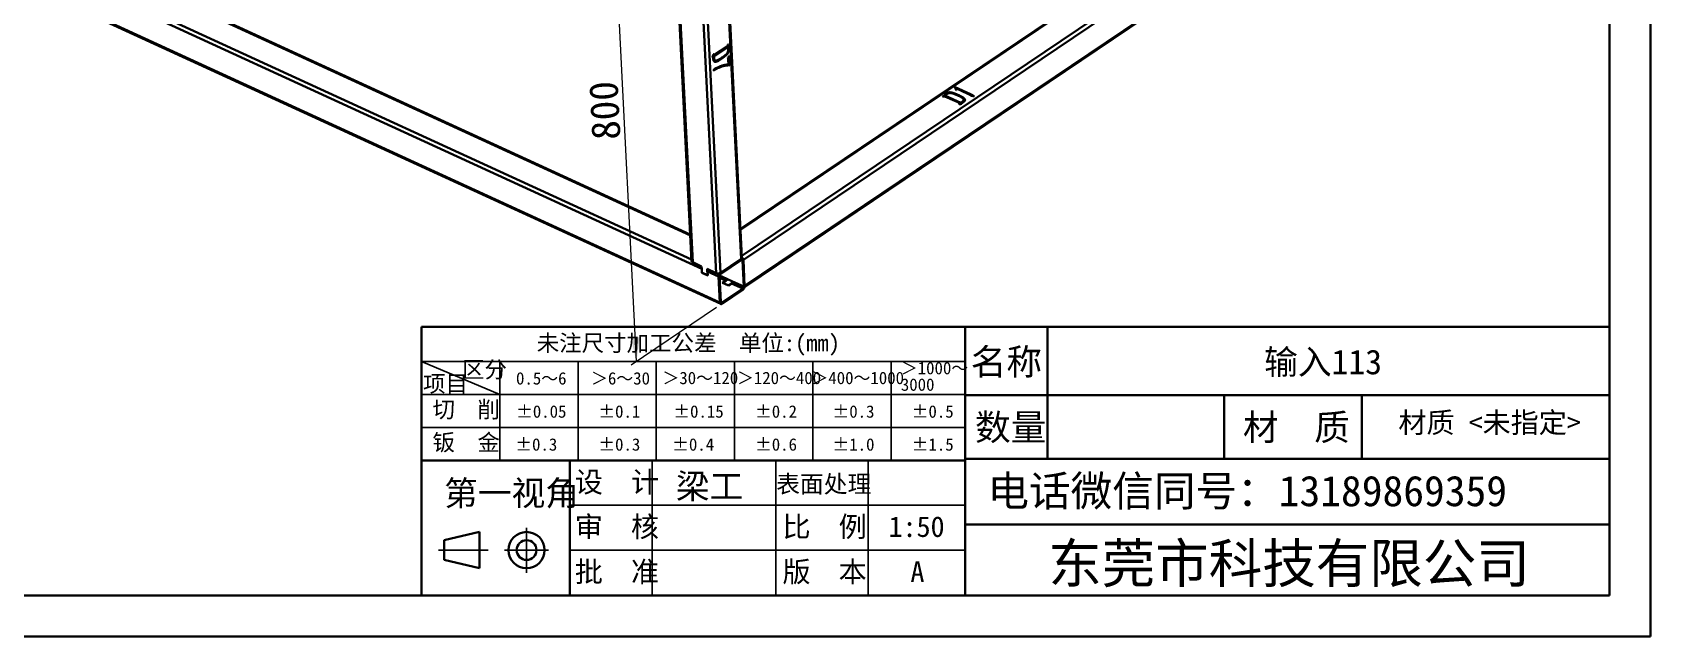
# Model space of a CAD drawing. Header units: millimetres. Extents: x 0 to 14850, y 0 to 10502.
# Drawn here: x 5028 to 14850, y 0 to 3668 of the extents above; entities that cross this region are included whole.
import ezdxf

# ---------------------------------------------------------------- set-up
doc = ezdxf.new("R2010")
doc.units = ezdxf.units.MM
doc.header["$LTSCALE"] = 50
doc.linetypes.add('CENTERX2', pattern=[20.32, 12.7, -2.54, 2.54, -2.54])
doc.layers.add('粗实线', color=7, linetype='Continuous', lineweight=35)
doc.layers.add('迈迪拼图', color=7, linetype='Continuous', lineweight=0)
doc.layers.add('细实线', color=7, linetype='Continuous')
doc.styles.add('SLDTEXTSTYLE0', font='SIMSUN.TTC', dxfattribs={"bigfont": 'bigfont'})
doc.styles.add('SLDTEXTSTYLE1', font='SIMSUN.TTC', dxfattribs={"bigfont": 'bigfont'})
doc.styles.add('SLDTEXTSTYLE2', font='SIMSUN.TTC')
doc.styles.add('SLDTEXTSTYLE3', font='SIMSUN.TTC', dxfattribs={"bigfont": 'bigfont'})
doc.styles.add('SLDTEXTSTYLE4', font='SIMSUN.TTC')
doc.dimstyles.new('SLDDIMSTYLE0', dxfattribs={"dimtxt": 175, "dimasz": 175, "dimexe": 0, "dimexo": 0.0625, "dimgap": 43.75, "dimtad": 2, "dimlfac": 0.22, "dimrnd": 1e-09, "dimzin": 12, "dimdsep": 46, "dimtxsty": 'SLDTEXTSTYLE4', "dimsah": 1, "dimcen": 0.09, "dimadec": 0, "dimazin": 3, "dimtfac": 1, "dimtdec": 3, "dimtofl": 0, "dimtmove": 0, "dimatfit": 3, "dimfxl": 0, "dimfrac": 2, "dimtolj": 1, "dimtzin": 12, "dimarcsym": 0})

# ---------------------------------------------------------------- blocks, each defined once
blk = doc.blocks.new('块1')
at = {"layer": '粗实线'}
for p, q in [((35.8, 198.5), (249.5, 247.9)), ((35.8, 198.5), (35.8, 77.9)), ((249.5, 247.9), (249.5, 28.5)), ((35.8, 77.9), (249.5, 28.5))]:
    blk.add_line(p, q, dxfattribs=at)
for radius in [109.7, 60.3]:
    blk.add_circle((535.5, 138.2), radius, dxfattribs=at)
at = {"layer": '细实线', "linetype": 'CENTERX2'}
for p, q in [((535.5, 0), (535.5, 272.9)), ((0, 138.2), (302.6, 138.2)), ((669.3, 138.2), (400.8, 138.2))]:
    blk.add_line(p, q, dxfattribs=at)
blk = doc.blocks.new('SW_NOTE_0_1')
at = {"layer": '细实线', "color": 0, "char_height": 75, "attachment_point": 1}
for s, insert, style in [('＞1000～', (0, 87.3), 'SLDTEXTSTYLE0'), ('3000', (0, -12.7), 'SLDTEXTSTYLE2')]:
    blk.add_mtext(s, dxfattribs=dict(at, insert=insert, style=style))
blk = doc.blocks.new('_D_1')
at = {"layer": '迈迪拼图'}
for p, q in [((9029.1, 5004.5), (8509.5, 4654.2)), ((8694.4, 1670.4), (8542.5, 4676.4)), ((9181, 1998.5), (8661.4, 1648.2))]:
    blk.add_line(p, q, dxfattribs=at)
for points in [[(8542.5, 4676.4), (8522.9, 4530.4), (8576.7, 4533.1)], [(8694.4, 1670.4), (8714, 1816.5), (8660.2, 1813.7)]]:
    blk.add_solid(points, dxfattribs=at)
at = {"layer": '迈迪拼图', "insert": (8422.8, 3010.6), "char_height": 175, "attachment_point": 1, "rotation": 92.89242, "style": 'SLDTEXTSTYLE4'}
blk.add_mtext('800', dxfattribs=at)

msp = doc.modelspace()

# ---------------------------------------------------------------- linework, layer by layer
at = {"color": 7, "linetype": 'Continuous', "lineweight": 35}
for p, q in [((2379.037, 5162.595), (9201.205, 2027.636)), ((2383.438, 5154.159), (9205.606, 2019.2)), ((9330.392, 2293.458), (9197.498, 4923.711)), ((9334.907, 2300.645), (9202.154, 4928.102)), ((8896.502, 4910.006), (9029.396, 2279.753)), ((8902.668, 4902.839), (9035.562, 2272.586)), ((9178.828, 2206.752), (9045.933, 4837.004)), ((9071.571, 4838.819), (9204.465, 2208.566)), ((9021.257, 2440.842), (4899.592, 4334.851)), ((9090.217, 2232.789), (4691.283, 4254.211)), ((11874.514, 4192.79), (9326.106, 2474.835)), ((12041.587, 4105.61), (9343.145, 2286.513)), ((9350.349, 2121.719), (12046.08, 3938.989)), ((9351.118, 2128.697), (12049.561, 3947.795)), ((9164.417, 3528.721), (9245.089, 3583.104)), ((9246.093, 3578.581), (9164.645, 3523.675)), ((9246.434, 3578.424), (9164.986, 3523.518)), ((9246.034, 3586.342), (9248.163, 3591.354)), ((9246.093, 3578.581), (9246.434, 3578.424)), ((9247.85, 3575.596), (9246.434, 3578.424)), ((9251.171, 3594.773), (9250.868, 3590.963)), ((9250.868, 3590.963), (9251.072, 3586.933)), ((9250.868, 3590.963), (9251.209, 3590.806)), ((9251.072, 3586.933), (9251.413, 3586.776)), ((9251.171, 3594.773), (9251.512, 3594.616)), ((9251.512, 3594.616), (9251.209, 3590.806)), ((9251.209, 3590.806), (9251.413, 3586.776)), ((9251.717, 3583.968), (9252.219, 3580.109)), ((9251.717, 3583.968), (9252.058, 3583.812)), ((9252.058, 3583.812), (9252.56, 3579.953)), ((9252.219, 3580.109), (9254.276, 3573.93)), ((9252.219, 3580.109), (9252.56, 3579.953)), ((9252.56, 3579.953), (9254.617, 3573.773)), ((9254.276, 3573.93), (9254.617, 3573.773)), ((9255.64, 3566.071), (9255.981, 3565.914)), ((9159.99, 3508.977), (9158.786, 3516.944)), ((9159.609, 3434.828), (9170.222, 3448.366)), ((9159.901, 3529.873), (9161.768, 3533.526)), ((9166.566, 3438.515), (9160.102, 3434.158)), ((9166.907, 3438.358), (9160.293, 3433.899)), ((9163.784, 3534.651), (9164.076, 3528.877)), ((9163.784, 3534.651), (9164.125, 3534.494)), ((9164.076, 3528.877), (9164.417, 3528.721)), ((9164.125, 3534.494), (9164.417, 3528.721)), ((9164.645, 3523.675), (9164.986, 3523.518)), ((9164.947, 3517.701), (9166.152, 3509.734)), ((9164.947, 3517.701), (9165.288, 3517.544)), ((9165.288, 3517.544), (9166.493, 3509.578)), ((9166.152, 3509.734), (9166.493, 3509.578)), ((9166.566, 3438.515), (9166.907, 3438.358)), ((9172.565, 3449.148), (9176.953, 3450.51)), ((9203.717, 3503.314), (9204.058, 3503.157)), ((9229.432, 3470.547), (9243.49, 3472.842)), ((9243.49, 3472.842), (9252.642, 3474.223)), ((9250.253, 3508.909), (9249.539, 3510.437)), ((9251.511, 3496.604), (9250.747, 3505.665)), ((9251.334, 3468.319), (9251.675, 3468.162)), ((9251.67, 3515.864), (9255.162, 3522.386)), ((9255.307, 3465.823), (9251.675, 3468.162)), ((9262.419, 3477.961), (9254.994, 3466.024)), ((9262.811, 3477.886), (9255.307, 3465.823)), ((9256.052, 3523.373), (9255.928, 3519.298)), ((9255.928, 3519.298), (9255.972, 3512.353)), ((9255.928, 3519.298), (9256.269, 3519.142)), ((9255.953, 3523.536), (9256.052, 3523.373)), ((9255.972, 3512.353), (9256.313, 3512.196)), ((9256.052, 3523.373), (9256.393, 3523.216)), ((9256.393, 3523.216), (9256.269, 3519.142)), ((9256.269, 3519.142), (9256.313, 3512.196)), ((9256.472, 3495.931), (9257.659, 3478.967)), ((9256.472, 3495.931), (9256.813, 3495.774)), ((9256.813, 3495.774), (9258, 3478.81)), ((9257.659, 3478.967), (9258, 3478.81)), ((9258, 3478.81), (9262.811, 3477.886)), ((9160.293, 3433.899), (9159.609, 3434.828)), ((10553.463, 3279.459), (10556.791, 3281.084)), ((10553.482, 3279.083), (10553.463, 3279.459)), ((10553.482, 3279.083), (10556.81, 3280.708)), ((10556.791, 3281.084), (10560.007, 3283.252)), ((10556.81, 3280.708), (10556.791, 3281.084)), ((10556.81, 3280.708), (10560.026, 3282.876)), ((10563.485, 3278.861), (10558.105, 3278.205)), ((10560.026, 3282.876), (10560.007, 3283.252)), ((10562.085, 3285.271), (10564.986, 3287.609)), ((10562.104, 3284.895), (10562.085, 3285.271)), ((10562.104, 3284.895), (10565.005, 3287.233)), ((10564.986, 3287.609), (10568.905, 3292.428)), ((10565.005, 3287.233), (10564.986, 3287.609)), ((10565.005, 3287.233), (10568.924, 3292.052)), ((10658.492, 3237.479), (10566.712, 3279.654)), ((10568.924, 3292.052), (10568.905, 3292.428)), ((10571.322, 3285.732), (10569.803, 3283.12)), ((10569.803, 3283.12), (10662.465, 3240.54)), ((10569.822, 3282.744), (10569.803, 3283.12)), ((10569.822, 3282.744), (10662.484, 3240.164)), ((10574.634, 3297.107), (10574.615, 3297.483)), ((10626.973, 3334.574), (10628.661, 3335.711)), ((10628.992, 3331.551), (10626.973, 3334.574)), ((10627.152, 3334.306), (10628.68, 3335.336)), ((10628.661, 3335.711), (10721.526, 3292.856)), ((10628.68, 3335.336), (10628.661, 3335.711)), ((10628.68, 3335.336), (10721.545, 3292.481)), ((10637.047, 3317.714), (10633.447, 3318.67)), ((10637.165, 3326.736), (10637.047, 3317.714)), ((10705.687, 3295.093), (10637.165, 3326.736)), ((10656.666, 3283.691), (10656.647, 3284.066)), ((10667.232, 3243.753), (10673.124, 3248.725)), ((10667.251, 3243.377), (10667.232, 3243.753)), ((10667.251, 3243.377), (10673.143, 3248.349)), ((10677.392, 3243.454), (10671.5, 3238.482)), ((10673.143, 3248.349), (10673.124, 3248.725)), ((10721.545, 3292.481), (10721.526, 3292.856)), ((10737.13, 3281.342), (10729.114, 3283.087)), ((10740.166, 3280.8), (10737.13, 3281.342)), ((10653.884, 3234.373), (10658.492, 3237.479)), ((10653.903, 3233.997), (10653.884, 3234.373)), ((10653.903, 3233.997), (10658.511, 3237.103)), ((10660.157, 3233.042), (10656.052, 3232.834)), ((10658.511, 3237.103), (10658.492, 3237.479)), ((10662.484, 3240.164), (10662.465, 3240.54)), ((9035.562, 2272.586), (9090.139, 2247.506)), ((9204.465, 2208.566), (9330.392, 2293.458)), ((9204.845, 2201.051), (9330.772, 2285.943)), ((9338.744, 2294.949), (9334.001, 2297.128)), ((9337.148, 2282.47), (9345.122, 2124.655)), ((9343.145, 2286.513), (9351.118, 2128.697)), ((9090.139, 2247.506), (9092.038, 2209.931)), ((9090.217, 2232.789), (9091.451, 2208.366)), ((9093.069, 2209.457), (9091.451, 2208.366)), ((9091.451, 2208.366), (9126.926, 2192.064)), ((9092.038, 2209.931), (9126.149, 2194.256)), ((9124.25, 2231.831), (9178.828, 2206.752)), ((9126.149, 2194.256), (9124.25, 2231.831)), ((9193.231, 2185.452), (9125.692, 2216.488)), ((9126.926, 2192.064), (9125.692, 2216.488)), ((9126.793, 2194.691), (9126.149, 2194.256)), ((9193.231, 2185.452), (9201.205, 2027.636)), ((9207.202, 2031.679), (9199.228, 2189.494)), ((9219.183, 2147.995), (9249.166, 2168.207)), ((9242.107, 2171.993), (9277.582, 2155.691)), ((9246.546, 2166.441), (9247.451, 2169.537)), ((9249.166, 2168.207), (9247.332, 2169.049)), ((9339.505, 2113.098), (9213.578, 2028.206)), ((9213.957, 2020.691), (9339.885, 2105.583)), ((9217.002, 2147.297), (9236.49, 2160.435)), ((9252.477, 2130.996), (9217.002, 2147.297)), ((9253.294, 2132.32), (9219.183, 2147.995)), ((9219.183, 2147.995), (9219.271, 2146.255)), ((9271.966, 2144.134), (9252.477, 2130.996)), ((9274.536, 2146.64), (9253.294, 2132.32)), ((9253.294, 2132.32), (9253.332, 2131.572)), ((9339.505, 2113.098), (9271.966, 2144.134)), ((9277.582, 2155.691), (9345.122, 2124.655))]:
    msp.add_line(p, q, dxfattribs=at)
at = {"color": 8, "linetype": 'Continuous', "lineweight": 35}
for p, q in [((9021.533, 2435.386), (4895.983, 4331.181)), ((4770.056, 4246.29), (9028.917, 2289.235)), ((11883.918, 4192.744), (9326.418, 2468.66)), ((9334.353, 2311.596), (12027.184, 4126.91)), ((9337.148, 2282.47), (9330.293, 2285.62)), ((9199.344, 2191.644), (9242.107, 2171.993)), ((9236.49, 2160.435), (9199.845, 2177.275)), ((9207.248, 2031.115), (9213.578, 2028.206))]:
    msp.add_line(p, q, dxfattribs=at)
at = {"color": 7, "linetype": 'Continuous', "lineweight": 35, "flags": 128}
for points in [[(9343.145, 2286.513), (9342.766, 2289.289), (9341.941, 2291.649), (9340.702, 2293.5), (9339.095, 2294.772), (9337.183, 2295.416), (9335.04, 2295.408), (9332.747, 2294.746), (9330.392, 2293.458)], [(9330.772, 2285.943), (9331.949, 2286.587), (9333.096, 2286.918), (9334.168, 2286.922), (9335.123, 2286.6), (9335.927, 2285.964), (9336.547, 2285.038), (9336.959, 2283.859), (9337.148, 2282.47)], [(9090.615, 2238.084), (9090.299, 2235.877), (9090.217, 2232.789)], [(9201.205, 2027.636), (9201.584, 2024.86), (9202.408, 2022.5), (9203.648, 2020.649), (9205.255, 2019.377), (9207.166, 2018.733), (9209.31, 2018.741), (9211.603, 2019.403), (9213.957, 2020.691)], [(9213.578, 2028.206), (9212.401, 2027.562), (9211.254, 2027.231), (9210.182, 2027.227), (9209.226, 2027.549), (9208.423, 2028.185), (9207.803, 2029.111), (9207.391, 2030.29), (9207.202, 2031.679)]]:
    msp.add_lwpolyline(points, dxfattribs=at)
at = {"color": 7, "linetype": 'Continuous', "lineweight": 35}
for centre, radius, start, end in [((9038.081, 2280.988), 8.772, 188.0940369, 253.311784), ((9326.348, 2301.01), 8.567, 298.1733762, 357.5616627), ((9316.317, 2283.927), 26.952, 5.5046304, 46.8257252), ((9153.932, 2216.867), 28.243, 152.8775816, 180.7699433), ((9189.841, 2233.155), 28.608, 247.3569607, 300.7418578), ((9221.712, 2185.897), 28.484, 127.2642978, 180.8968207), ((9213.468, 2189.717), 14.242, 127.2642978, 180.8968207), ((9227.867, 2171.77), 14.242, 307.2642978, 0.8968207), ((9263.342, 2155.468), 14.242, 307.2642978, 0.8968207), ((9330.882, 2124.432), 14.242, 307.2642978, 0.8968207), ((9322.638, 2128.252), 28.484, 307.2642978, 0.8968207)]:
    msp.add_arc(centre, radius, start, end, dxfattribs=at)
for points, knots in [([(9163.585, 3536.056), (9163.595, 3536.055), (9163.674, 3536.044), (9163.84, 3535.606), (9163.809, 3535.077), (9163.784, 3534.651)], [0, 0, 0, 0, 0.02879934, 0.21935164, 1, 1, 1, 1]), ([(9255.64, 3566.071), (9255.674, 3565.256), (9255.739, 3563.701), (9255.702, 3561.369), (9255.616, 3559.205), (9255.358, 3556.52), (9254.68, 3553.21), (9253.382, 3549.259), (9251.524, 3545.368), (9249.632, 3542.213), (9247.858, 3539.7), (9246.335, 3537.731), (9244.627, 3535.728), (9242.75, 3533.664), (9240.686, 3531.558), (9238.43, 3529.473), (9236.004, 3527.287), (9232.549, 3524.397), (9228.204, 3520.935), (9223.015, 3517.087), (9217.825, 3513.448), (9213.486, 3510.228), (9210.064, 3507.771), (9207.719, 3506.1), (9205.631, 3504.631), (9204.324, 3503.732), (9203.717, 3503.314)], [0, 0, 0, 0, 0.029935974, 0.057129123, 0.082676921, 0.105670882, 0.148446615, 0.190657843, 0.233491498, 0.279336329, 0.303924751, 0.330704466, 0.359345246, 0.390411121, 0.423887502, 0.459793826, 0.49799686, 0.539179406, 0.622282456, 0.701263814, 0.7805225, 0.862986871, 0.903149886, 0.939430584, 0.971830561, 1, 1, 1, 1]), ([(9255.981, 3565.914), (9256.015, 3565.099), (9256.08, 3563.544), (9256.043, 3561.212), (9255.957, 3559.048), (9255.699, 3556.363), (9255.021, 3553.054), (9253.723, 3549.103), (9251.865, 3545.211), (9249.973, 3542.057), (9248.199, 3539.543), (9246.676, 3537.574), (9244.968, 3535.571), (9243.091, 3533.507), (9241.027, 3531.401), (9238.772, 3529.317), (9236.345, 3527.13), (9232.89, 3524.24), (9228.545, 3520.778), (9223.356, 3516.93), (9218.166, 3513.291), (9213.827, 3510.071), (9210.405, 3507.614), (9208.06, 3505.943), (9205.972, 3504.474), (9204.665, 3503.575), (9204.058, 3503.157)], [0, 0, 0, 0, 0.029935974, 0.057129123, 0.082676921, 0.105670882, 0.148446615, 0.190657843, 0.233491498, 0.279336329, 0.303924751, 0.330704466, 0.359345246, 0.390411121, 0.423887502, 0.459793826, 0.49799686, 0.539179406, 0.622282456, 0.701263814, 0.7805225, 0.862986871, 0.903149886, 0.939430584, 0.971830561, 1, 1, 1, 1]), ([(9217.333, 3517.692), (9218.211, 3518.352), (9220.03, 3519.717), (9222.852, 3521.867), (9225.867, 3524.133), (9228.99, 3526.46), (9232.056, 3528.775), (9234.873, 3531.147), (9237.401, 3533.314), (9239.622, 3535.472), (9241.604, 3537.585), (9243.397, 3539.69), (9244.984, 3541.877), (9246.427, 3544.037), (9247.651, 3546.257), (9248.631, 3548.498), (9249.395, 3550.765), (9250.019, 3553.656), (9250.523, 3556.897), (9250.643, 3559.277), (9250.697, 3560.342)], [0, 0, 0, 0, 0.06304526, 0.13045595, 0.20273976, 0.27935623, 0.35441847, 0.42271832, 0.48363871, 0.53812756, 0.58738825, 0.63393331, 0.67784955, 0.71954147, 0.75920387, 0.7972761, 0.83430988, 0.87249403, 0.9429155, 1, 1, 1, 1]), ([(9245.089, 3583.104), (9245.239, 3583.737), (9245.496, 3584.817), (9245.876, 3585.896), (9246.034, 3586.342)], [0, 0, 0, 0, 0.58635291, 1, 1, 1, 1]), ([(9250.697, 3560.342), (9250.68, 3561.03), (9250.644, 3562.476), (9250.39, 3564.602), (9250.069, 3566.882), (9249.636, 3569.174), (9249.126, 3571.284), (9248.703, 3573.129), (9248.281, 3574.521), (9247.981, 3575.271), (9247.85, 3575.596)], [0, 0, 0, 0, 0.120319144, 0.252758901, 0.395908838, 0.551919545, 0.702126252, 0.826747416, 0.924982714, 1, 1, 1, 1]), ([(9248.163, 3591.354), (9248.342, 3591.831), (9248.668, 3592.699), (9249.349, 3593.751), (9249.999, 3594.509), (9250.613, 3594.856), (9251.148, 3594.915), (9251.391, 3594.716), (9251.512, 3594.616)], [0, 0, 0, 0, 0.24175113, 0.43964819, 0.60107501, 0.74420219, 0.87186555, 1, 1, 1, 1]), ([(9251.072, 3586.933), (9251.083, 3586.871), (9251.127, 3586.614), (9251.255, 3586.061), (9251.469, 3585.144), (9251.626, 3584.4), (9251.717, 3583.968)], [0, 0, 0, 0, 0.06048324, 0.25174806, 0.56544567, 1, 1, 1, 1]), ([(9251.413, 3586.776), (9251.424, 3586.714), (9251.468, 3586.457), (9251.597, 3585.904), (9251.81, 3584.987), (9251.967, 3584.243), (9252.058, 3583.812)], [0, 0, 0, 0, 0.06048324, 0.25174806, 0.56544567, 1, 1, 1, 1]), ([(9254.276, 3573.93), (9254.427, 3573.403), (9254.745, 3572.299), (9255.108, 3570.439), (9255.433, 3568.361), (9255.57, 3566.852), (9255.64, 3566.071)], [0, 0, 0, 0, 0.21881719, 0.45851479, 0.71988485, 1, 1, 1, 1]), ([(9254.617, 3573.773), (9254.768, 3573.246), (9255.086, 3572.143), (9255.449, 3570.282), (9255.774, 3568.205), (9255.911, 3566.695), (9255.981, 3565.914)], [0, 0, 0, 0, 0.21881719, 0.45851479, 0.71988485, 1, 1, 1, 1]), ([(9156.499, 3521.58), (9156.489, 3521.744), (9156.464, 3522.152), (9156.749, 3523.03), (9157.185, 3524.177), (9157.813, 3525.554), (9158.475, 3526.953), (9159.031, 3528.197), (9159.504, 3529.136), (9159.786, 3529.659), (9159.901, 3529.873)], [0, 0, 0, 0, 0.06438682, 0.16078187, 0.29615797, 0.47293389, 0.65481168, 0.80462411, 0.91961644, 1, 1, 1, 1]), ([(9158.786, 3516.944), (9158.634, 3517.682), (9158.357, 3519.03), (9157.637, 3520.208), (9157.065, 3520.809), (9156.761, 3521.134), (9156.573, 3521.371), (9156.516, 3521.532), (9156.499, 3521.58)], [0, 0, 0, 0, 0.37640459, 0.68720906, 0.81327635, 0.90782682, 0.97235792, 1, 1, 1, 1]), ([(9204.058, 3503.157), (9203.379, 3502.735), (9201.938, 3501.839), (9199.649, 3500.497), (9197.115, 3498.944), (9193.431, 3496.777), (9188.736, 3494.173), (9184.075, 3492.056), (9180.485, 3490.765), (9177.904, 3490.068), (9175.428, 3489.624), (9173.093, 3489.51), (9170.919, 3489.57), (9168.976, 3489.903), (9167.275, 3490.423), (9165.807, 3491.17), (9164.589, 3492.203), (9163.567, 3493.485), (9162.747, 3495.036), (9162.158, 3496.969), (9161.651, 3499.272), (9161.11, 3502.022), (9160.547, 3505.309), (9160.184, 3507.699), (9159.99, 3508.977)], [0, 0, 0, 0, 0.03519331, 0.07476752, 0.11868005, 0.16658324, 0.26583372, 0.36208211, 0.40931607, 0.45491615, 0.49995669, 0.54394733, 0.58623233, 0.62490913, 0.66087655, 0.6935593, 0.7247768, 0.75526342, 0.78586754, 0.8166344, 0.85165212, 0.89367057, 0.9431127, 1, 1, 1, 1]), ([(9161.768, 3533.526), (9161.922, 3533.833), (9162.198, 3534.384), (9162.611, 3535.064), (9162.938, 3535.577), (9163.305, 3535.857), (9163.631, 3535.923), (9164.025, 3535.96), (9164.173, 3535.346), (9164.144, 3534.825), (9164.125, 3534.494)], [0, 0, 0, 0, 0.17761857, 0.31860907, 0.42016637, 0.49210237, 0.59796119, 0.68914972, 0.80249762, 1, 1, 1, 1]), ([(9164.645, 3523.675), (9164.651, 3523.029), (9164.662, 3521.825), (9164.722, 3520.18), (9164.802, 3518.823), (9164.903, 3518.045), (9164.947, 3517.701)], [0, 0, 0, 0, 0.315804911, 0.588306122, 0.817795305, 1, 1, 1, 1]), ([(9164.986, 3523.518), (9164.992, 3522.872), (9165.003, 3521.668), (9165.063, 3520.023), (9165.143, 3518.666), (9165.244, 3517.888), (9165.288, 3517.544)], [0, 0, 0, 0, 0.315804911, 0.588306122, 0.817795305, 1, 1, 1, 1]), ([(9166.152, 3509.734), (9166.457, 3507.799), (9167.069, 3503.93), (9168.236, 3498.841), (9170.314, 3497.655), (9171.124, 3497.193)], [0, 0, 0, 0, 0.37928648, 0.75803309, 1, 1, 1, 1]), ([(9166.493, 3509.578), (9166.799, 3507.642), (9167.41, 3503.773), (9168.577, 3498.684), (9170.655, 3497.498), (9171.465, 3497.036)], [0, 0, 0, 0, 0.37928648, 0.75803309, 1, 1, 1, 1]), ([(9251.334, 3468.319), (9250.919, 3468.253), (9250.159, 3468.133), (9249.128, 3468.016), (9248.28, 3467.88), (9247.656, 3467.798), (9247.134, 3467.734), (9246.589, 3467.669), (9245.858, 3467.553), (9244.956, 3467.452), (9243.872, 3467.303), (9242.629, 3467.19), (9241.197, 3467.019), (9239.085, 3466.747), (9236.439, 3466.435), (9233.382, 3465.999), (9230.548, 3465.505), (9227.027, 3464.825), (9222.581, 3463.768), (9216.952, 3462.21), (9210.802, 3460.241), (9204.154, 3457.927), (9197.139, 3455.249), (9191.153, 3452.569), (9186.4, 3450.253), (9182.991, 3448.579), (9179.736, 3446.771), (9176.664, 3445.041), (9173.786, 3443.3), (9171.149, 3441.643), (9168.767, 3440.078), (9167.272, 3439.016), (9166.566, 3438.515)], [0, 0, 0, 0, 0.015083864, 0.027681738, 0.037933094, 0.04594048, 0.05053105, 0.057123428, 0.065959433, 0.077142374, 0.090327129, 0.105620248, 0.123154884, 0.142932017, 0.183073215, 0.220419024, 0.254635678, 0.285831409, 0.347595694, 0.413689561, 0.485757947, 0.564428568, 0.647138235, 0.730977128, 0.772165808, 0.811682499, 0.848927343, 0.884530412, 0.917701252, 0.948210589, 0.975548805, 1, 1, 1, 1]), ([(9251.675, 3468.162), (9251.261, 3468.097), (9250.5, 3467.977), (9249.469, 3467.859), (9248.621, 3467.723), (9247.997, 3467.641), (9247.475, 3467.578), (9246.93, 3467.512), (9246.199, 3467.396), (9245.297, 3467.296), (9244.213, 3467.146), (9242.97, 3467.034), (9241.538, 3466.862), (9239.426, 3466.591), (9236.78, 3466.278), (9233.723, 3465.843), (9230.889, 3465.348), (9227.368, 3464.668), (9222.922, 3463.611), (9217.293, 3462.054), (9211.143, 3460.084), (9204.496, 3457.77), (9197.48, 3455.093), (9191.494, 3452.412), (9186.741, 3450.097), (9183.333, 3448.422), (9180.077, 3446.614), (9177.005, 3444.884), (9174.127, 3443.143), (9171.49, 3441.487), (9169.108, 3439.922), (9167.613, 3438.86), (9166.907, 3438.358)], [0, 0, 0, 0, 0.015083864, 0.027681738, 0.037933094, 0.04594048, 0.05053105, 0.057123428, 0.065959433, 0.077142374, 0.090327129, 0.105620248, 0.123154884, 0.142932017, 0.183073215, 0.220419024, 0.254635678, 0.285831409, 0.347595694, 0.413689561, 0.485757947, 0.564428568, 0.647138235, 0.730977128, 0.772165808, 0.811682499, 0.848927343, 0.884530412, 0.917701252, 0.948210589, 0.975548805, 1, 1, 1, 1]), ([(9203.717, 3503.314), (9203.038, 3502.892), (9201.596, 3501.996), (9199.308, 3500.654), (9196.774, 3499.101), (9193.09, 3496.934), (9188.395, 3494.329), (9183.734, 3492.213), (9180.144, 3490.921), (9177.563, 3490.224), (9175.087, 3489.781), (9172.752, 3489.667), (9170.578, 3489.727), (9169.231, 3489.958), (9168.603, 3490.108), (9168.601, 3490.108)], [0, 0, 0, 0, 0.03519331, 0.074767519, 0.118680047, 0.166583237, 0.265833717, 0.362082112, 0.409316075, 0.454916147, 0.499956687, 0.543947327, 0.586232326, 0.624909135, 0.625, 0.625, 0.625, 0.625]), ([(9170.222, 3448.366), (9170.524, 3448.447), (9171.055, 3448.59), (9171.754, 3448.831), (9172.232, 3448.997), (9172.48, 3449.109), (9172.565, 3449.148)], [0, 0, 0, 0, 0.39002446, 0.68679668, 0.89313396, 1, 1, 1, 1]), ([(9172.192, 3496.486), (9172.358, 3496.351), (9174.237, 3494.835), (9179.772, 3496.435), (9189.482, 3499.59), (9202.275, 3507.25), (9212.312, 3514.211), (9217.333, 3517.692)], [0, 0, 0, 0, 0.01590035, 0.1796631, 0.34364488, 0.6716933, 1, 1, 1, 1]), ([(9176.953, 3450.51), (9177.876, 3450.921), (9179.84, 3451.796), (9182.986, 3453.288), (9186.5, 3454.895), (9190.25, 3456.708), (9193.927, 3458.438), (9197.255, 3460.014), (9200.074, 3461.289), (9202.562, 3462.41), (9205.046, 3463.419), (9207.875, 3464.414), (9211.224, 3465.559), (9214.96, 3466.747), (9218.832, 3467.952), (9222.576, 3468.94), (9226.098, 3469.872), (9228.345, 3470.327), (9229.432, 3470.547)], [0, 0, 0, 0, 0.05224267, 0.11132286, 0.17780527, 0.25113164, 0.32318671, 0.38572219, 0.43923257, 0.4828056, 0.52662484, 0.5805017, 0.64478315, 0.71865299, 0.79546657, 0.86789078, 0.93610306, 1, 1, 1, 1]), ([(9249.539, 3510.437), (9249.488, 3510.64), (9249.402, 3510.979), (9249.458, 3511.408), (9249.481, 3511.581)], [0, 0, 0, 0, 0.59771205, 1, 1, 1, 1]), ([(9249.481, 3511.581), (9249.536, 3511.78), (9249.678, 3512.296), (9250.156, 3513.212), (9250.804, 3514.453), (9251.36, 3515.358), (9251.67, 3515.864)], [0, 0, 0, 0, 0.13050209, 0.33666025, 0.62890443, 1, 1, 1, 1]), ([(9250.747, 3505.665), (9250.704, 3506.34), (9250.631, 3507.498), (9250.364, 3508.493), (9250.253, 3508.909)], [0, 0, 0, 0, 0.5823994, 1, 1, 1, 1]), ([(9252.642, 3474.223), (9252.59, 3475.597), (9252.489, 3478.229), (9252.326, 3481.971), (9252.15, 3485.33), (9252.002, 3488.314), (9251.868, 3490.923), (9251.76, 3493.166), (9251.649, 3495.023), (9251.553, 3496.12), (9251.511, 3496.604)], [0, 0, 0, 0, 0.18263388, 0.34993035, 0.49934346, 0.63343215, 0.74964235, 0.84925108, 0.93354508, 1, 1, 1, 1]), ([(9255.162, 3522.386), (9255.32, 3522.651), (9255.563, 3523.056), (9255.939, 3523.606), (9256.262, 3523.569), (9256.342, 3523.353), (9256.393, 3523.216)], [0, 0, 0, 0, 0.39423952, 0.60342015, 0.74829009, 1, 1, 1, 1]), ([(9255.972, 3512.353), (9255.962, 3510.701), (9255.942, 3507.568), (9256.024, 3503.177), (9256.175, 3499.335), (9256.378, 3497.01), (9256.472, 3495.931)], [0, 0, 0, 0, 0.29488248, 0.55938563, 0.79549287, 1, 1, 1, 1]), ([(9256.313, 3512.196), (9256.303, 3510.544), (9256.283, 3507.411), (9256.365, 3503.021), (9256.516, 3499.179), (9256.719, 3496.853), (9256.813, 3495.774)], [0, 0, 0, 0, 0.29488248, 0.55938563, 0.79549287, 1, 1, 1, 1]), ([(10558.105, 3278.205), (10557.607, 3278.124), (10556.71, 3277.978), (10555.438, 3278.02), (10554.446, 3278.21), (10553.805, 3278.57), (10553.423, 3278.993), (10553.45, 3279.305), (10553.463, 3279.459)], [0, 0, 0, 0, 0.24170386, 0.43502021, 0.60164829, 0.73927668, 0.87189061, 1, 1, 1, 1]), ([(10560.007, 3283.252), (10560.051, 3283.292), (10560.238, 3283.457), (10560.621, 3283.841), (10561.256, 3284.477), (10561.78, 3284.979), (10562.085, 3285.271)], [0, 0, 0, 0, 0.06048324, 0.25174806, 0.56544567, 1, 1, 1, 1]), ([(10560.026, 3282.876), (10560.07, 3282.916), (10560.257, 3283.082), (10560.64, 3283.465), (10561.275, 3284.102), (10561.799, 3284.603), (10562.104, 3284.895)], [0, 0, 0, 0, 0.06048324, 0.25174806, 0.56544567, 1, 1, 1, 1]), ([(10566.712, 3279.654), (10566.101, 3279.469), (10565.059, 3279.154), (10563.946, 3278.947), (10563.485, 3278.861)], [0, 0, 0, 0, 0.586352911, 1, 1, 1, 1]), ([(10568.905, 3292.428), (10569.253, 3292.818), (10569.982, 3293.635), (10571.31, 3294.867), (10572.84, 3296.173), (10574.01, 3297.036), (10574.615, 3297.483)], [0, 0, 0, 0, 0.21881719, 0.45851479, 0.71988485, 1, 1, 1, 1]), ([(10568.924, 3292.052), (10569.272, 3292.442), (10570.001, 3293.259), (10571.329, 3294.491), (10572.859, 3295.797), (10574.029, 3296.661), (10574.634, 3297.107)], [0, 0, 0, 0, 0.21881719, 0.45851479, 0.71988485, 1, 1, 1, 1]), ([(10582.29, 3295.714), (10581.73, 3295.359), (10580.554, 3294.614), (10578.946, 3293.343), (10577.229, 3291.945), (10575.648, 3290.421), (10574.137, 3288.959), (10572.87, 3287.682), (10571.96, 3286.632), (10571.515, 3286.004), (10571.322, 3285.732)], [0, 0, 0, 0, 0.12032505, 0.25277131, 0.39592828, 0.55221329, 0.70211162, 0.82673891, 0.92497903, 1, 1, 1, 1]), ([(10574.615, 3297.483), (10575.269, 3297.915), (10576.518, 3298.741), (10578.471, 3299.86), (10580.302, 3300.865), (10582.717, 3301.939), (10585.804, 3303.033), (10589.835, 3303.862), (10594.128, 3304.2), (10597.836, 3304.14), (10600.944, 3303.864), (10603.468, 3303.534), (10606.118, 3303.05), (10608.927, 3302.466), (10611.854, 3301.739), (10614.894, 3300.847), (10618.103, 3299.844), (10622.5, 3298.317), (10627.886, 3296.311), (10634.067, 3293.773), (10640.098, 3291.127), (10645.277, 3289.003), (10649.295, 3287.288), (10652.029, 3286.111), (10654.447, 3285.054), (10655.949, 3284.38), (10656.647, 3284.066)], [0, 0, 0, 0, 0.029938, 0.05713298, 0.0826825, 0.10575069, 0.14840886, 0.19062294, 0.23345949, 0.27930742, 0.3038975, 0.33067902, 0.35965099, 0.39071896, 0.4241976, 0.45976114, 0.49831403, 0.53949936, 0.62225745, 0.70159575, 0.78050785, 0.86332958, 0.90349531, 0.93942649, 0.97182866, 1, 1, 1, 1]), ([(10574.634, 3297.107), (10575.288, 3297.54), (10576.537, 3298.365), (10578.49, 3299.484), (10580.321, 3300.49), (10582.736, 3301.563), (10585.823, 3302.657), (10589.854, 3303.487), (10594.147, 3303.824), (10597.855, 3303.764), (10600.963, 3303.488), (10603.487, 3303.159), (10606.137, 3302.674), (10608.946, 3302.09), (10611.873, 3301.364), (10614.913, 3300.471), (10618.122, 3299.468), (10622.519, 3297.941), (10627.905, 3295.935), (10634.086, 3293.397), (10640.117, 3290.751), (10645.296, 3288.627), (10649.314, 3286.912), (10652.048, 3285.736), (10654.466, 3284.679), (10655.967, 3284.004), (10656.666, 3283.691)], [0, 0, 0, 0, 0.029938, 0.05713298, 0.0826825, 0.10575069, 0.14840886, 0.19062294, 0.23345949, 0.27930742, 0.3038975, 0.33067902, 0.35965099, 0.39071896, 0.4241976, 0.45976114, 0.49831403, 0.53949936, 0.62225745, 0.70159575, 0.78050785, 0.86332958, 0.90349531, 0.93942649, 0.97182866, 1, 1, 1, 1]), ([(10636.923, 3288.243), (10635.867, 3288.669), (10633.683, 3289.551), (10630.277, 3290.901), (10626.661, 3292.356), (10622.925, 3293.879), (10619.225, 3295.365), (10615.618, 3296.606), (10612.36, 3297.699), (10609.286, 3298.534), (10606.389, 3299.186), (10603.608, 3299.678), (10600.888, 3299.959), (10598.269, 3300.109), (10595.728, 3300.057), (10593.292, 3299.81), (10590.967, 3299.336), (10588.213, 3298.442), (10585.24, 3297.269), (10583.202, 3296.195), (10582.29, 3295.714)], [0, 0, 0, 0, 0.063051594, 0.13046906, 0.202218556, 0.278842728, 0.354453657, 0.422760373, 0.483686886, 0.538181216, 0.587446853, 0.633996585, 0.677917246, 0.719155471, 0.758821856, 0.797255725, 0.834293232, 0.87248122, 0.942909767, 1, 1, 1, 1]), ([(10633.447, 3318.67), (10633.333, 3319.46), (10633.118, 3320.941), (10632.689, 3322.99), (10632.22, 3324.719), (10631.585, 3326.632), (10630.473, 3328.873), (10629.499, 3330.634), (10628.992, 3331.551)], [0, 0, 0, 0, 0.17951863, 0.33651508, 0.46799888, 0.57712739, 0.77982118, 1, 1, 1, 1]), ([(10680.668, 3260.597), (10680.669, 3260.633), (10680.766, 3262.813), (10676.244, 3266.591), (10668.081, 3273.354), (10654.286, 3280.515), (10642.712, 3285.666), (10636.923, 3288.243)], [0, 0, 0, 0, 0.00279857, 0.16874153, 0.33490642, 0.66732257, 1, 1, 1, 1]), ([(10656.647, 3284.066), (10657.389, 3283.694), (10658.967, 3282.903), (10661.404, 3281.607), (10664.166, 3280.201), (10668.1, 3278.12), (10672.968, 3275.385), (10677.422, 3272.456), (10680.549, 3270.011), (10682.644, 3268.16), (10684.417, 3266.244), (10685.904, 3264.317), (10687.069, 3262.41), (10687.974, 3260.597), (10688.473, 3258.871), (10688.759, 3257.249), (10688.597, 3255.689), (10688.136, 3254.179), (10687.314, 3252.711), (10686.106, 3251.237), (10684.489, 3249.664), (10682.484, 3247.857), (10680.107, 3245.745), (10678.338, 3244.252), (10677.392, 3243.454)], [0, 0, 0, 0, 0.03519364, 0.07476823, 0.11868117, 0.166979, 0.26583735, 0.36208666, 0.40893792, 0.45491502, 0.49958897, 0.5439351, 0.58587775, 0.62488237, 0.66054293, 0.69350887, 0.72472666, 0.75521357, 0.78581798, 0.81669399, 0.85171204, 0.89366956, 0.94311216, 1, 1, 1, 1]), ([(10656.666, 3283.691), (10660.163, 3281.914), (10667.156, 3278.362), (10676.997, 3272.67), (10683.78, 3267.129), (10687.049, 3262.13), (10688.694, 3259.27), (10688.504, 3257.648), (10688.475, 3257.395)], [0, 0, 0, 0, 0.24456404, 0.48905638, 0.73313715, 0.85535031, 0.97748108, 1, 1, 1, 1]), ([(10662.465, 3240.54), (10663.001, 3240.862), (10664, 3241.462), (10665.266, 3242.355), (10666.396, 3243.07), (10666.975, 3243.544), (10667.232, 3243.753)], [0, 0, 0, 0, 0.31583388, 0.58831815, 0.81777859, 1, 1, 1, 1]), ([(10662.484, 3240.164), (10663.02, 3240.486), (10664.019, 3241.087), (10665.285, 3241.979), (10666.415, 3242.695), (10666.994, 3243.168), (10667.251, 3243.377)], [0, 0, 0, 0, 0.31583388, 0.58831815, 0.81777859, 1, 1, 1, 1]), ([(10673.124, 3248.725), (10674.55, 3249.944), (10677.4, 3252.381), (10680.964, 3255.961), (10680.721, 3258.393), (10680.621, 3259.382)], [0, 0, 0, 0, 0.37285663, 0.74518254, 1, 1, 1, 1]), ([(10673.143, 3248.349), (10674.569, 3249.569), (10677.419, 3252.005), (10680.983, 3255.585), (10680.74, 3258.018), (10680.64, 3259.006)], [0, 0, 0, 0, 0.37285663, 0.74518254, 1, 1, 1, 1]), ([(10729.114, 3283.087), (10728.316, 3283.222), (10726.925, 3283.458), (10725.196, 3283.823), (10724.078, 3284.066), (10723.312, 3284.338), (10722.953, 3284.859), (10722.222, 3285.507), (10721.314, 3286.368), (10720.162, 3287.326), (10718.838, 3288.31), (10717.353, 3289.335), (10715.494, 3290.366), (10713.71, 3291.34), (10711.868, 3292.199), (10710.113, 3293.036), (10708.029, 3294.024), (10706.502, 3294.721), (10705.687, 3295.093)], [0, 0, 0, 0, 0.07631906, 0.13294386, 0.16934695, 0.18697289, 0.21447435, 0.25736261, 0.31398742, 0.37853386, 0.44757904, 0.51701103, 0.59610798, 0.68946755, 0.74743852, 0.81782824, 0.90270709, 1, 1, 1, 1]), ([(10721.526, 3292.856), (10722.347, 3292.459), (10723.92, 3291.696), (10726.219, 3290.636), (10728.236, 3289.634), (10730.1, 3288.772), (10731.702, 3287.979), (10733.081, 3287.281), (10734.295, 3286.716), (10736.11, 3285.772), (10738.55, 3284.448), (10741.07, 3283.056), (10742.655, 3281.966), (10743.37, 3281.423), (10743.709, 3280.89), (10743.333, 3280.724), (10743.181, 3280.656)], [0, 0, 0, 0, 0.10365948, 0.19875551, 0.28425641, 0.3611906, 0.42960333, 0.48840567, 0.53863312, 0.58035654, 0.7249894, 0.86256368, 0.92018947, 0.96040834, 0.98393802, 1, 1, 1, 1]), ([(10721.545, 3292.481), (10725.544, 3290.59), (10731.541, 3287.754), (10738.304, 3284.279), (10741.431, 3282.417), (10742.943, 3281.463), (10743.361, 3280.982), (10743.493, 3280.831)], [0, 0, 0, 0, 0.51793287, 0.77679375, 0.90646671, 0.9705731, 1, 1, 1, 1]), ([(10743.181, 3280.656), (10743.124, 3280.648), (10742.883, 3280.611), (10742.337, 3280.512), (10741.337, 3280.555), (10740.607, 3280.708), (10740.166, 3280.8)], [0, 0, 0, 0, 0.05531627, 0.23676711, 0.53772014, 1, 1, 1, 1]), ([(10656.052, 3232.834), (10655.709, 3232.813), (10655.093, 3232.777), (10654.292, 3232.795), (10653.676, 3232.82), (10653.228, 3233.001), (10652.961, 3233.242), (10652.741, 3233.569), (10653.149, 3233.992), (10653.599, 3234.225), (10653.884, 3234.373)], [0, 0, 0, 0, 0.17749201, 0.31838204, 0.41986698, 0.49175171, 0.60327495, 0.68937122, 0.80263836, 1, 1, 1, 1]), ([(10652.848, 3233.148), (10652.847, 3233.152), (10652.818, 3233.22), (10653.087, 3233.571), (10653.54, 3233.807), (10653.903, 3233.997)], [0, 0, 0, 0, 0.01128408, 0.20609704, 1, 1, 1, 1]), ([(10668.991, 3234.231), (10668.862, 3234.141), (10668.538, 3233.912), (10667.625, 3233.754), (10666.444, 3233.521), (10664.94, 3233.393), (10663.4, 3233.264), (10662.048, 3233.126), (10660.997, 3233.067), (10660.402, 3233.049), (10660.157, 3233.042)], [0, 0, 0, 0, 0.0644185, 0.16255242, 0.29581171, 0.47267459, 0.65464187, 0.80452799, 0.9195769, 1, 1, 1, 1]), ([(10671.5, 3238.482), (10670.977, 3237.987), (10670.023, 3237.083), (10669.466, 3235.884), (10669.3, 3235.097), (10669.208, 3234.676), (10669.121, 3234.398), (10669.021, 3234.27), (10668.991, 3234.231)], [0, 0, 0, 0, 0.37640459, 0.68720906, 0.81327635, 0.90782682, 0.97235792, 1, 1, 1, 1])]:
    msp.add_open_spline(points, degree=3, knots=knots, dxfattribs=at)
at = {"layer": '粗实线'}
for p, q in [((14850, 10500), (14850, 0)), ((14600, 10250), (14600, 250)), ((14600, 1880), (7390, 1880)), ((7390, 1880), (7390, 250)), ((10689.703, 1880), (10689.703, 250)), ((11189.703, 1880), (11189.703, 1080)), ((10689.703, 1466.223), (14600, 1466.223)), ((12261.494, 1080), (12261.494, 1466.223)), ((13096.324, 1466.223), (13096.324, 1080.376)), ((10689.703, 1070), (7390, 1070)), ((8290, 1070), (8290, 250)), ((10689.703, 1080), (14600, 1080)), ((10689.703, 680), (14600, 680)), ((750, 250), (14600, 250)), ((0, 0), (14850, 0))]:
    msp.add_line(p, q, dxfattribs=at)
at = {"layer": '细实线'}
for p, q in [((10689.703, 1670), (7390, 1670)), ((7390, 1670), (7865, 1470)), ((7865, 1670), (7865, 1070)), ((8340, 1670), (8340, 1070)), ((8815, 1670), (8815, 1070)), ((9290, 1670), (9290, 1070)), ((9765, 1670), (9765, 1070)), ((10240, 1670), (10240, 1070)), ((10689.703, 1470), (7390, 1470)), ((10689.703, 1270), (7390, 1270)), ((8790, 1070), (8790, 250)), ((9540, 1070), (9540, 250)), ((10100.715, 1070), (10100.715, 250)), ((8290, 797.5), (10689.703, 797.5)), ((8290, 525), (10689.703, 525))]:
    msp.add_line(p, q, dxfattribs=at)

# ---------------------------------------------------------------- block references
at = {"color": 7, "linetype": 'Continuous'}
msp.add_blockref('块1', (7492.023, 387.312), dxfattribs=at)
at = {"layer": '细实线'}
msp.add_blockref('SW_NOTE_0_1', (10299.134, 1580.183), dxfattribs=at)

# ---------------------------------------------------------------- texts
for s, insert, char_height, attachment_point, style in [('未注尺寸加工公差  单位:(mm)', (9009.19, 1832.821), 100, 2, 'SLDTEXTSTYLE0'), ('名称', (10723.332, 1747.51), 158.75, 1, 'SLDTEXTSTYLE1'), ('区分', (7635.549, 1672.042), 100, 1, 'SLDTEXTSTYLE0'), ('输入113', (12861.935, 1742.437), 150, 2, 'SLDTEXTSTYLE0'), ('项目', (7398.972, 1585.204), 100, 1, 'SLDTEXTSTYLE0'), ('0.5～6', (7963.438, 1605.349), 75, 1, 'SLDTEXTSTYLE0'), ('＞6～30', (8418.925, 1605.349), 75, 1, 'SLDTEXTSTYLE0'), ('＞30～120', (8852.241, 1607.833), 75, 1, 'SLDTEXTSTYLE0'), ('＞120～400', (9304.57, 1607.833), 75, 1, 'SLDTEXTSTYLE0'), ('＞400～1000', (9756.652, 1607.833), 75, 1, 'SLDTEXTSTYLE0'), ('切  削', (7456.626, 1429.033), 100, 1, 'SLDTEXTSTYLE0'), ('±0.05', (7963.438, 1404.04), 75, 1, 'SLDTEXTSTYLE2'), ('±0.1', (8462.571, 1404.04), 75, 1, 'SLDTEXTSTYLE2'), ('±0.15', (8917.709, 1404.04), 75, 1, 'SLDTEXTSTYLE2'), ('±0.2', (9413.685, 1404.04), 75, 1, 'SLDTEXTSTYLE2'), ('±0.3', (9883.99, 1404.04), 75, 1, 'SLDTEXTSTYLE2'), ('±0.5', (10364.603, 1404.04), 75, 1, 'SLDTEXTSTYLE2'), ('材质 <未指定>', (13872.782, 1362.144), 125, 2, 'SLDTEXTSTYLE0'), ('数量', (10749.366, 1350.667), 158.75, 1, 'SLDTEXTSTYLE0'), ('材  质', (12375.484, 1350.667), 158.75, 1, 'SLDTEXTSTYLE1'), ('钣  金', (7456.626, 1228.953), 100, 1, 'SLDTEXTSTYLE0'), ('±0.3', (7958.721, 1203.959), 75, 1, 'SLDTEXTSTYLE2'), ('±0.3', (8462.571, 1203.959), 75, 1, 'SLDTEXTSTYLE2'), ('±0.4', (8910.7, 1203.959), 75, 1, 'SLDTEXTSTYLE2'), ('±0.6', (9413.685, 1203.959), 75, 1, 'SLDTEXTSTYLE2'), ('±1.0', (9883.99, 1203.959), 75, 1, 'SLDTEXTSTYLE2'), ('±1.5', (10364.603, 1203.959), 75, 1, 'SLDTEXTSTYLE2'), ('设  计', (8320.324, 1001.176), 125, 1, 'SLDTEXTSTYLE0'), ('梁工', (9138.368, 987.898), 150, 2, 'SLDTEXTSTYLE3'), ('表面处理', (9542.507, 979.564), 105.8333, 1, 'SLDTEXTSTYLE0'), ('电话微信同号：13189869359', (12401.444, 977.07), 185.20833, 2, 'SLDTEXTSTYLE0'), ('第一视角', (7526.979, 946.158), 150, 1, 'SLDTEXTSTYLE0'), ('审  核', (8320.324, 730.101), 125, 1, 'SLDTEXTSTYLE0'), ('比  例', (9580.959, 730.101), 125, 1, 'SLDTEXTSTYLE0'), ('1:50', (10394.649, 730.101), 125, 2, 'SLDTEXTSTYLE2'), ('东莞市科技有限公司', (11193.593, 564.385), 238.125, 1, 'SLDTEXTSTYLE0'), ('批  准', (8320.324, 456.801), 125, 1, 'SLDTEXTSTYLE0'), ('版  本', (9580.959, 456.801), 125, 1, 'SLDTEXTSTYLE0'), ('A', (10399.759, 456.801), 125, 2, 'SLDTEXTSTYLE2')]:
    msp.add_mtext(s, dxfattribs=dict(at, insert=insert, char_height=char_height, attachment_point=attachment_point, style=style))

# ---------------------------------------------------------------- dimensions: what is measured, and where the dimension line sits
at = {"layer": '迈迪拼图'}
dim = msp.add_linear_dim(base=(8542.507, 4676.436), p1=(9213.957, 2020.691), p2=(9062.078, 5026.695), angle=272.8924223, dimstyle='SLDDIMSTYLE0', dxfattribs=at)
dim.commit()
dim.dimension.update_dxf_attribs({"geometry": '_D_1', "text_midpoint": (8618.446, 3173.435), "dimtype": 160})

doc.saveas('drawing.dxf')
